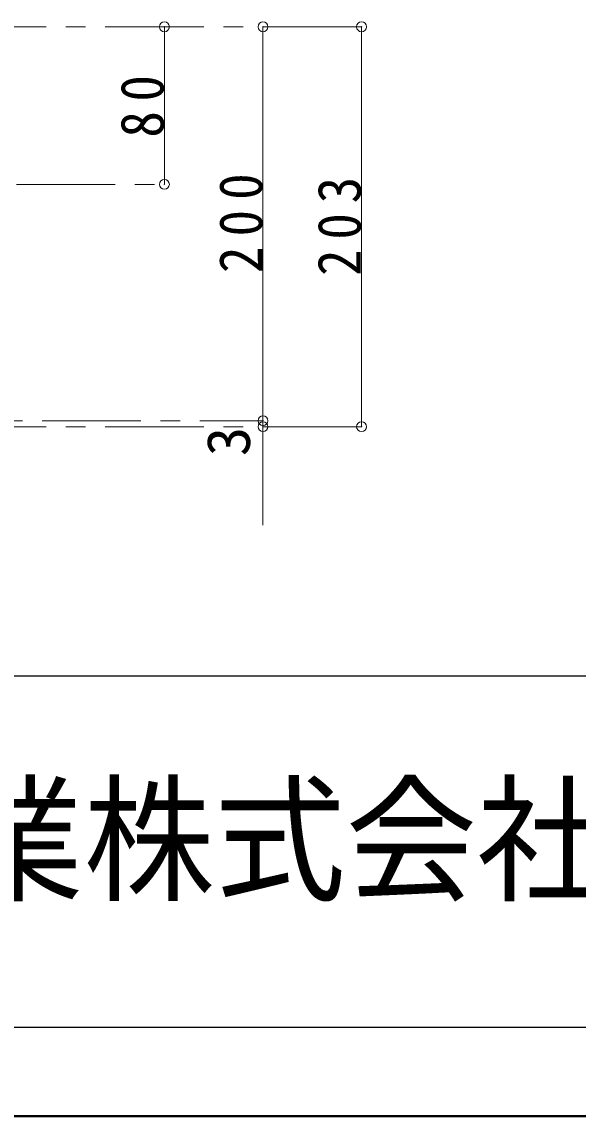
# Model space of a CAD drawing. Units: millimetres at full size, sheet at 1:10. Extents: x -2125 to 1925, y -1405 to 1405.
# Drawn here: x 291 to 573, y -1405 to -849 of the extents above; entities that cross this region are included whole.
import ezdxf
from ezdxf.enums import TextEntityAlignment as Align

# ---------------------------------------------------------------- set-up
doc = ezdxf.new("R2010")
doc.units = ezdxf.units.MM
doc.header["$LTSCALE"] = 10
doc.header["$PDMODE"] = 32
doc.header["$PDSIZE"] = 5
doc.linetypes.add('CHAIN1', pattern=[8, 5, -1, 1, -1])
doc.layers.add('0-A', color=4, linetype='Continuous', lineweight=9)
doc.styles.add('ＭＳ ゴシック', font='')
doc.styles.get('ＭＳ ゴシック').set_extended_font_data('MS Gothic')

msp = doc.modelspace()

# ---------------------------------------------------------------- linework, layer by layer
at = {"layer": '0-A', "linetype": 'CHAIN1'}
for p, q in [((463.2, -851.98), (178.2, -851.98)), ((48.2, -931.98), (363.2, -931.98)), ((141.2, -1051.98), (413.2, -1051.98)), ((463.2, -1054.98), (141.2, -1054.98))]:
    msp.add_line(p, q, dxfattribs=at)
at = {"layer": '0-A'}
for p, q in [((363.2, -851.98), (363.2, -931.98)), ((413.2, -851.98), (413.2, -1051.98)), ((463.2, -851.98), (463.2, -1054.98)), ((413.2, -1051.98), (413.2, -1104.98))]:
    msp.add_line(p, q, dxfattribs=at)
at = {"layer": '0-A', "color": 6, "lineweight": 25}
for p, q in [((-99.8, -1181.41), (1880.2, -1181.41)), ((1880.2, -1359.98), (-99.8, -1359.98))]:
    msp.add_line(p, q, dxfattribs=at)
at = {"layer": '0-A', "color": 1, "lineweight": 40}
msp.add_line((1925.2, -1404.98), (-2124.8, -1404.98), dxfattribs=at)
at = {"layer": '0-A'}
for p in [(363.2, -851.98), (413.2, -851.98), (463.2, -851.98), (363.2, -931.98), (413.2, -1051.98), (413.2, -1054.98), (463.2, -1054.98)]:
    msp.add_point(p, dxfattribs=at)

# ---------------------------------------------------------------- texts
at = {"layer": '0-A', "color": 7, "style": 'ＭＳ ゴシック'}
msp.add_text('3', height=21.99, rotation=90, dxfattribs=at).set_placement((413.2, -1069.98), align=Align.BOTTOM_LEFT)
at = {"layer": '0-A', "color": 7, "style": 'ＭＳ ゴシック', "width": 0.95}
msp.add_text('工業株式会社', height=51.32, dxfattribs=at).set_placement((189.13, -1305.7), align=Align.BOTTOM_LEFT)
at = {"layer": '0-A', "color": 7, "char_height": 21.99, "attachment_point": 7, "rotation": 90, "style": 'ＭＳ ゴシック'}
for s, insert in [('\\T1.36;\\W0.9;80', (363.2, -908.23)), ('\\T1.38;\\W0.9;200', (413.2, -976.98)), ('\\T1.37;\\W0.9;203', (463.2, -978.48))]:
    msp.add_mtext(s, dxfattribs=dict(at, insert=insert))

doc.saveas('drawing.dxf')
